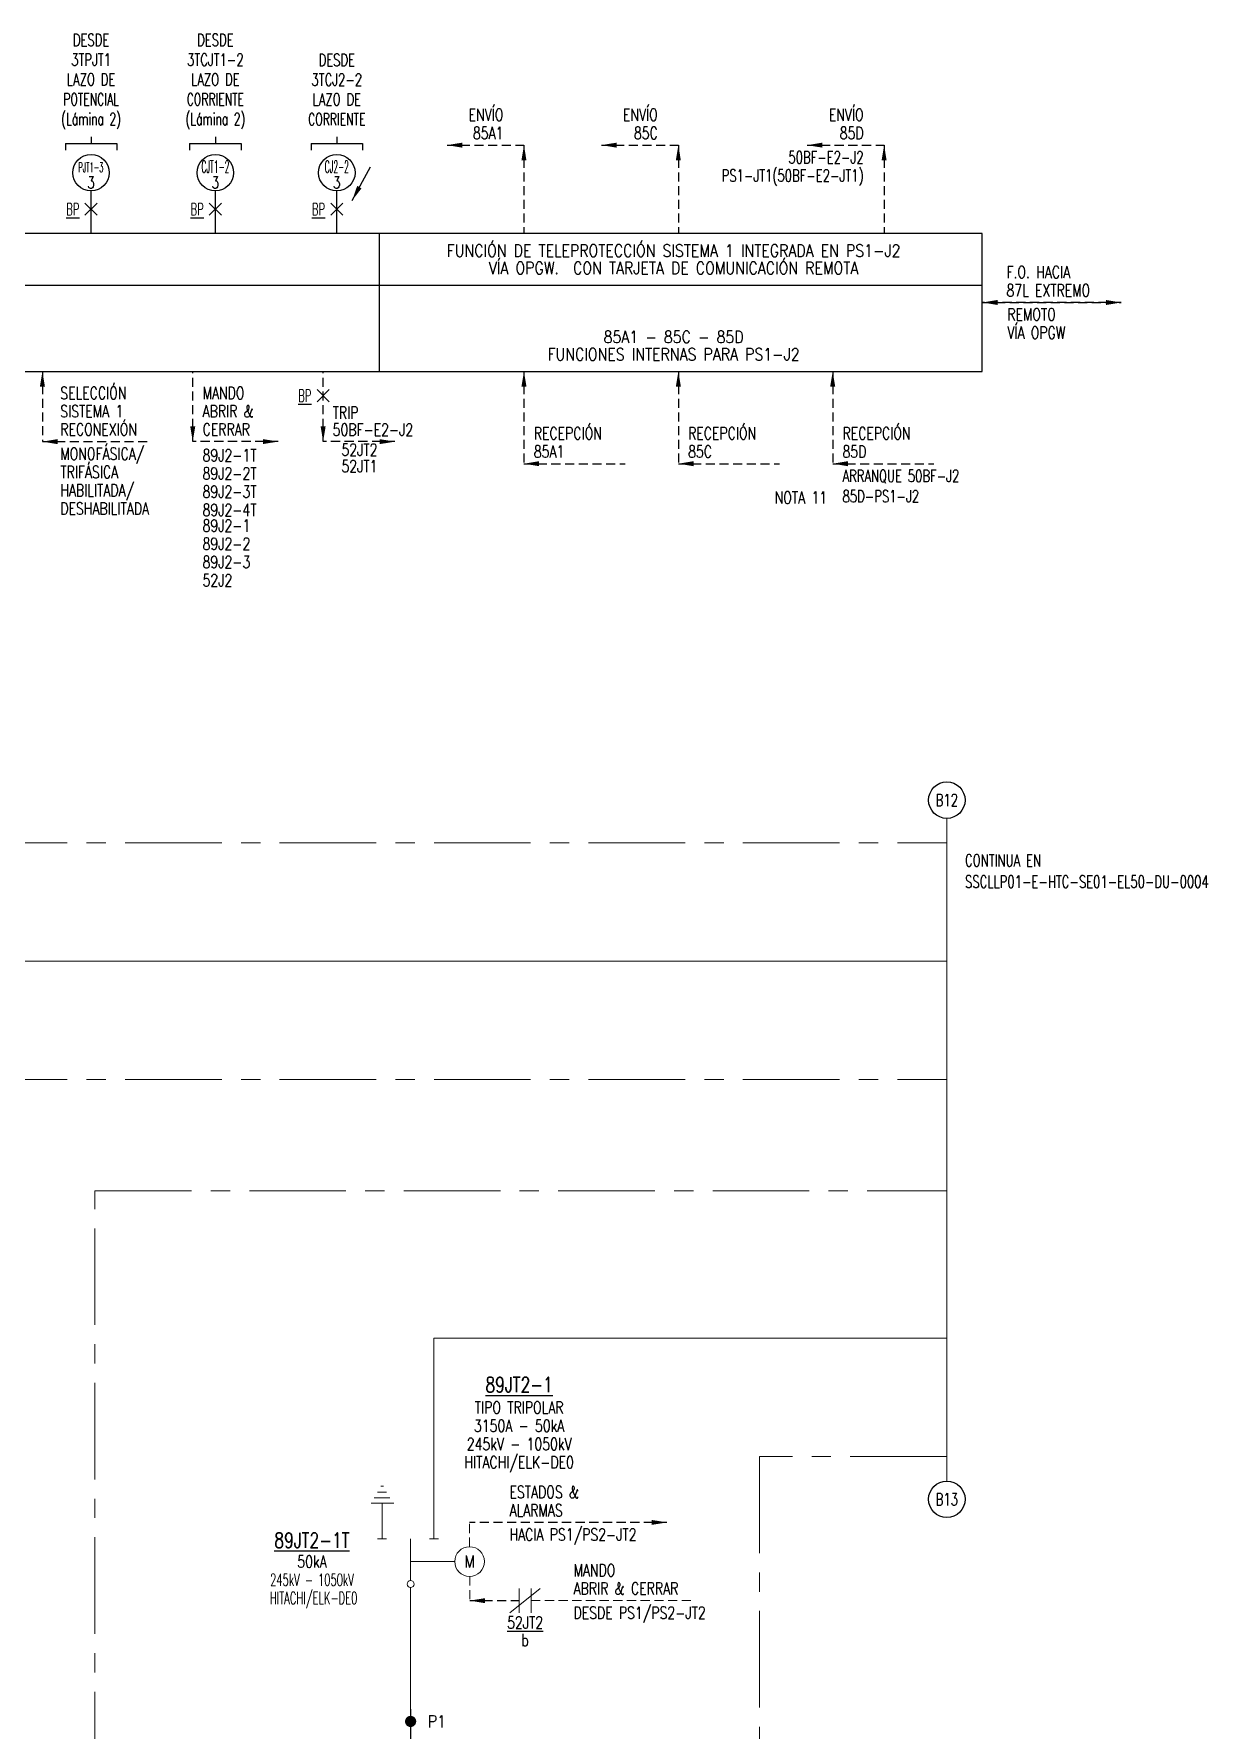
# Model space of a CAD drawing. Header units: millimetres. Extents: x 230619 to 232110, y 95653 to 96751.
# Drawn here: x 231558.4 to 231751.5, y 96455.5 to 96734.5 of the extents above; entities that cross this region are included whole.
import ezdxf
from ezdxf.enums import TextEntityAlignment as Align

# ---------------------------------------------------------------- set-up
doc = ezdxf.new("R2010")
doc.units = ezdxf.units.MM
doc.linetypes.add('CENTER', pattern=[50.8, 31.75, -6.35, 6.35, -6.35])
doc.linetypes.add('DASHED', pattern=[0.75, 0.5, -0.25])
for name, color, linetype in [('02TEXTOS', 2, 'Continuous'), ('2', 2, 'Continuous'), ('4', 4, 'Continuous')]:
    doc.layers.add(name, color=color, linetype=linetype)
for name, color, linetype, lineweight in [('BARRAS', 3, 'Continuous', 30), ('E-DIAG-1', 3, 'Continuous', 20), ('EL-Nivel-220kV', 30, 'Continuous', 20), ('EL-Simbolos', 6, 'Continuous', 20), ('Instalaciones 220 kV', 3, 'Continuous', 20), ('Símbolos', 6, 'Continuous', 20)]:
    doc.layers.add(name, color=color, linetype=linetype, lineweight=lineweight)
doc.styles.add('COLBUN2', font='romans.shx', dxfattribs={"width": 0.85})
doc.styles.add('ROMANS', font='romans', dxfattribs={"width": 0.85})
doc.styles.get("Standard").update_dxf_attribs({"font": 'arial.ttf'})
doc.styles.add('TRANSELEC', font='romans.shx', dxfattribs={"width": 0.85})
doc.dimstyles.new('ISO-25', dxfattribs={"dimtxt": 2.5, "dimasz": 2.5, "dimexe": 1.25, "dimexo": 0.625, "dimtad": 1, "dimtxsty": 'Standard', "dimcen": 2.5, "dimadec": 0, "dimazin": 0, "dimtfac": 1, "dimtmove": 0, "dimatfit": 3, "dimfxl": 1, "dimarcsym": 0})

# ---------------------------------------------------------------- blocks, each defined once
blk = doc.blocks.new('52TM')
at = {"layer": 'EL-Nivel-220kV', "linetype": 'ByBlock', "lineweight": -2, "ltscale": 10}
for p, q in [((-0.01, 85.02), (0, -1.1)), ((-0.01, -95.02), (0, -8.9))]:
    blk.add_line(p, q, dxfattribs=at)
at = {"layer": 'EL-Simbolos', "linetype": 'ByBlock', "lineweight": -2, "ltscale": 10}
blk.add_lwpolyline([(-3.9, -8.9), (-3.9, -1.1), (0, -1.1), (3.9, -1.1), (3.9, -8.9)], close=True, dxfattribs=at)
at = {"layer": 'Símbolos', "linetype": 'ByBlock', "lineweight": -2, "ltscale": 10}
for p, q in [((1.28, 76.72), (-2.02, 75.83)), ((-2.02, 75.83), (1.28, 74.95)), ((1.28, 74.95), (-2.02, 74.07)), ((-2.02, 74.07), (1.28, 73.18)), ((1.28, 62.03), (-2.02, 61.15)), ((-2.02, 61.15), (1.28, 60.27)), ((1.28, 60.27), (-2.02, 59.38)), ((-2.02, 59.38), (1.28, 58.5)), ((1.28, 47.35), (-2.02, 46.46)), ((-2.02, 46.46), (1.28, 45.58)), ((1.28, 45.58), (-2.02, 44.7)), ((-2.02, 44.7), (1.28, 43.82)), ((1.28, 32.66), (-2.02, 31.78)), ((-2.02, 31.78), (1.28, 30.9)), ((1.28, 30.9), (-2.02, 30.01)), ((-2.02, 30.01), (1.28, 29.13)), ((1.28, 17.98), (-2.02, 17.1)), ((-2.02, 17.1), (1.28, 16.21)), ((1.28, 16.21), (-2.02, 15.33)), ((-2.02, 15.33), (1.28, 14.45)), ((-2.01, -25.33), (1.29, -24.45)), ((1.29, -26.21), (-2.01, -25.33)), ((-2.01, -27.1), (1.29, -26.21)), ((1.29, -27.98), (-2.01, -27.1)), ((-2.01, -40.01), (1.29, -39.13)), ((1.29, -40.9), (-2.01, -40.01)), ((-2.01, -41.78), (1.29, -40.9)), ((1.29, -42.66), (-2.01, -41.78)), ((-2.01, -54.7), (1.29, -53.81)), ((1.29, -55.58), (-2.01, -54.7)), ((-2.01, -56.46), (1.29, -55.58)), ((1.29, -57.35), (-2.01, -56.46)), ((-2.02, -69.38), (1.28, -68.5)), ((1.28, -70.27), (-2.02, -69.38)), ((-2.02, -71.15), (1.28, -70.27)), ((1.28, -72.03), (-2.02, -71.15)), ((-2.02, -84.07), (1.28, -83.18)), ((1.28, -84.95), (-2.02, -84.07)), ((-2.02, -85.83), (1.28, -84.95)), ((1.28, -86.72), (-2.02, -85.83))]:
    blk.add_line(p, q, dxfattribs=at)
at = {"layer": 'Símbolos', "const_width": 0.94}
for points in [[(-0.46, 82.99, 1), (0.44, 82.99, 1)], [(-0.46, 6.17, 1), (0.44, 6.17, 1)], [(-0.46, -16.17, 1), (0.44, -16.17, 1)], [(-0.46, -92.95, 1), (0.44, -92.95, 1)]]:
    blk.add_lwpolyline(points, format="xyb", close=True, dxfattribs=at)
at = {"layer": '02TEXTOS', "style": 'ROMANS', "width": 0.85}
for s, p in [('P1', (4.31, 82.99)), ('P2', (4.32, 6.17)), ('P2', (4.32, -16.17)), ('P1', (4.31, -92.95))]:
    blk.add_text(s, height=2, dxfattribs=at).set_placement(p, align=Align.MIDDLE_CENTER)
blk = doc.blocks.new('*U36')
at = {"color": 0, "linetype": 'ByBlock', "ltscale": 5}
for points in [[(-3.42, 14.73), (-5.98, 14.73)], [(-3.95, 15.69), (-5.44, 15.69)], [(-4.48, 16.65), (-4.91, 16.65)], [(-4.7, 13.88), (-6.51, 13.88)], [(-4.7, 13.88), (-2.78, 13.88)], [(-4.7, 9.5), (-4.7, 13.88)], [(-4.7, 12.06), (-4.7, 9.5), (-4.7, 8.01)], [(-4.7, 8.01), (-4.7, 9.5)], [(-3.95, 8.01), (-5.44, 8.01)], [(0, 8.01), (0, 1.15)], [(4.59, 8.01), (3.1, 8.01)], [(0, 4.27), (7.26, 4.27)]]:
    blk.add_lwpolyline(points, dxfattribs=at)
for centre, radius in [((9.7, 4.27), 2.44), ((0, 0.57), 0.574)]:
    blk.add_circle(centre, radius, dxfattribs=at)
at = {"layer": '02TEXTOS', "lineweight": 60, "style": 'COLBUN2', "width": 0.85}
blk.add_text('M', height=1.95, dxfattribs=at).set_placement((9.7, 4.27), align=Align.MIDDLE_CENTER)
blk = doc.blocks.new('*U27')
at = {"color": 6}
for points in [[(-1, -1), (1, 1)], [(-1, 1), (1, -1)]]:
    blk.add_lwpolyline(points, dxfattribs=at)
at = {"layer": '02TEXTOS', "style": 'TRANSELEC', "width": 0.6}
blk.add_text('%%UBP', height=2, dxfattribs=at).set_placement((-3, 0), align=Align.MIDDLE_CENTER)
blk = doc.blocks.new('*U28')
at = {"color": 6}
for points in [[(-1, -1), (1, 1)], [(-1, 1), (1, -1)]]:
    blk.add_lwpolyline(points, dxfattribs=at)
at = {"layer": '02TEXTOS', "style": 'TRANSELEC', "width": 0.6}
blk.add_text('%%UBP', height=2, dxfattribs=at).set_placement((-3, 0), align=Align.MIDDLE_CENTER)
blk = doc.blocks.new('*U30')
at = {"color": 6}
for points in [[(-1, -1), (1, 1)], [(-1, 1), (1, -1)]]:
    blk.add_lwpolyline(points, dxfattribs=at)
at = {"layer": '02TEXTOS', "style": 'TRANSELEC', "width": 0.6}
blk.add_text('%%UBP', height=2, dxfattribs=at).set_placement((-3, 0), align=Align.MIDDLE_CENTER)
blk = doc.blocks.new('*U22')
at = {"color": 6}
for points in [[(-1, -1), (1, 1)], [(-1, 1), (1, -1)]]:
    blk.add_lwpolyline(points, dxfattribs=at)
at = {"layer": '02TEXTOS', "style": 'TRANSELEC', "width": 0.6}
blk.add_text('%%UBP', height=2, dxfattribs=at).set_placement((-3, 0), align=Align.MIDDLE_CENTER)

msp = doc.modelspace()

# ---------------------------------------------------------------- linework, layer by layer
at = {"layer": '02TEXTOS'}
for centre in [(231567.8, 96711.71), (231588.24, 96711.71), (231608.21, 96711.71), (231708.53, 96608.51), (231708.53, 96493.5)]:
    msp.add_circle(centre, 3, dxfattribs=at)
at = {"layer": '2'}
for p, q in [((231567.8, 96717.6), (231567.8, 96716.52)), ((231588.24, 96717.6), (231588.24, 96716.52)), ((231608.21, 96717.6), (231608.21, 96716.52)), ((231563.57, 96716.52), (231572.04, 96716.52)), ((231563.57, 96716.52), (231563.57, 96715.44)), ((231572.04, 96716.52), (231572.04, 96715.44)), ((231584.01, 96716.52), (231592.48, 96716.52)), ((231584.01, 96716.52), (231584.01, 96715.44)), ((231592.48, 96716.52), (231592.48, 96715.44)), ((231603.97, 96716.52), (231612.44, 96716.52)), ((231603.97, 96716.52), (231603.97, 96715.44)), ((231612.44, 96716.52), (231612.44, 96715.44))]:
    msp.add_line(p, q, dxfattribs=at)
at = {"layer": 'BARRAS'}
for points in [[(231567.8, 96701.71), (231567.8, 96708.71)], [(231588.24, 96701.71), (231588.24, 96708.71)], [(231608.21, 96701.71), (231608.21, 96708.71)]]:
    msp.add_lwpolyline(points, dxfattribs=at)
at = {"layer": 'E-DIAG-1', "linetype": 'Continuous', "ltscale": 3}
msp.add_line((231636.68, 96474.83), (231641.68, 96478.83), dxfattribs=at)
at = {"layer": 'E-DIAG-1', "linetype": 'DASHED', "ltscale": 3}
for points in [[(231630.01, 96485.7), (231630.01, 96489.7)], [(231630.08, 96480.83), (231630.08, 96476.83)], [(231640.18, 96476.83), (231667.02, 96476.83)]]:
    msp.add_lwpolyline(points, dxfattribs=at)
at = {"layer": 'E-DIAG-1', "linetype": 'Continuous', "ltscale": 3}
for points in [[(231638.18, 96478.83), (231638.18, 96474.83)], [(231640.18, 96478.83), (231640.18, 96474.83)]]:
    msp.add_lwpolyline(points, dxfattribs=at)
at = {"layer": 'EL-Nivel-220kV'}
for points in [[(231708.53, 96582.01), (231268.61, 96582.01)], [(231624.19, 96520), (231624.19, 96487)], [(231624.19, 96520), (231708.53, 96520)], [(231620.35, 96458.99), (231620.35, 96478.99)]]:
    msp.add_lwpolyline(points, dxfattribs=at)
at = {"layer": 'Instalaciones 220 kV', "linetype": 'CENTER', "ltscale": 0.5}
for points in [[(231251.61, 96651.96), (231251.61, 96544.27), (231382.75, 96544.27), (231382.75, 96242.78), (231568.43, 96242.78), (231568.43, 96544.27), (231708.53, 96544.27)], [(231268.61, 96601.48), (231708.53, 96601.48)], [(231268.61, 96562.53), (231708.53, 96562.53)], [(231708.53, 96500.53), (231677.75, 96500.53), (231677.75, 96193.68), (231541.61, 96193.68), (231541.61, 96085.99)]]:
    msp.add_lwpolyline(points, dxfattribs=at)
at = {"layer": 'Instalaciones 220 kV', "ltscale": 0.5}
msp.add_lwpolyline([(231708.53, 96605.51), (231708.53, 96496.5)], dxfattribs=at)
at = {"layer": 'Símbolos', "lineweight": -3}
for points in [[(231615.22, 96701.71), (231445.87, 96701.71), (231445.87, 96679.04), (231615.22, 96679.04), (231615.22, 96701.71)], [(231615.22, 96679.04), (231615.22, 96679.04), (231714.37, 96679.04), (231714.37, 96701.71), (231615.22, 96701.71)], [(231445.87, 96693.23), (231612.83, 96693.23)], [(231612.83, 96693.23), (231714.37, 96693.23)]]:
    msp.add_lwpolyline(points, dxfattribs=at)

# ---------------------------------------------------------------- block references
at = {"color": 6}
for name, p in [('*U30', (231567.8, 96705.71)), ('*U27', (231588.24, 96705.71)), ('*U28', (231608.21, 96705.71)), ('*U22', (231605.96, 96675.04))]:
    msp.add_blockref(name, p, dxfattribs=at)
at = {"layer": '4', "color": 6}
msp.add_blockref('52TM', (231620.36, 96373.97), dxfattribs=at)
at = {"layer": 'Símbolos'}
msp.add_blockref('*U36', (231620.35, 96478.99), dxfattribs=at)

# ---------------------------------------------------------------- texts
at = {"layer": '02TEXTOS'}
for s, height, style, width, p in [('DESDE', 2, 'TRANSELEC', 0.7, (231567.8, 96733.55)), ('DESDE', 2, 'TRANSELEC', 0.7, (231588.24, 96733.55)), ('3TPJT1', 2, 'TRANSELEC', 0.7, (231567.8, 96730.3)), ('3TCJT1-2', 2, 'TRANSELEC', 0.7, (231588.24, 96730.3)), ('DESDE', 2, 'TRANSELEC', 0.7, (231608.21, 96730.27)), ('LAZO DE', 2, 'TRANSELEC', 0.7, (231567.8, 96727.05)), ('LAZO DE', 2, 'TRANSELEC', 0.7, (231588.24, 96727.05)), ('3TCJ2-2', 2, 'TRANSELEC', 0.7, (231608.21, 96727.02)), ('POTENCIAL', 2, 'TRANSELEC', 0.65, (231567.8, 96723.8)), ('CORRIENTE', 2, 'TRANSELEC', 0.65, (231588.24, 96723.8)), ('LAZO DE', 2, 'TRANSELEC', 0.7, (231608.21, 96723.77)), ('(Lámina 2)', 2, 'TRANSELEC', 0.65, (231567.8, 96720.55)), ('(Lámina 2)', 2, 'TRANSELEC', 0.65, (231588.24, 96720.55)), ('CORRIENTE', 2, 'TRANSELEC', 0.65, (231608.21, 96720.52)), ('PJT1-3', 1.615, 'TRANSELEC', 0.45, (231567.77, 96712.61)), ('CJT1-2', 2, 'TRANSELEC', 0.45, (231588.24, 96712.71)), ('CJ2-2', 2, 'TRANSELEC', 0.45, (231608.21, 96712.71)), ('3', 2, 'TRANSELEC', 0.7, (231567.8, 96710.12)), ('3', 2, 'TRANSELEC', 0.7, (231588.24, 96710.12)), ('3', 2, 'TRANSELEC', 0.7, (231608.21, 96710.12)), ('FUNCIÓN DE TELEPROTECCIÓN SISTEMA 1 INTEGRADA EN PS1-J2', 2, 'ROMANS', 0.85, (231663.6, 96698.9)), ('VÍA OPGW.  CON TARJETA DE COMUNICACIÓN REMOTA', 2, 'ROMANS', 0.85, (231663.6, 96696.04)), ('85A1 - 85C - 85D', 2, 'ROMANS', 0.85, (231663.6, 96684.71)), ('FUNCIONES INTERNAS PARA PS1-J2', 2, 'ROMANS', 0.85, (231663.6, 96681.85)), ('B12', 2, 'TRANSELEC', 0.7, (231708.53, 96608.51)), ('B13', 2, 'TRANSELEC', 0.7, (231708.53, 96493.5)), ('%%U89JT2-1T', 2.5, 'COLBUN2', 0.75, (231604.12, 96486.76)), ('50kA', 2, 'COLBUN2', 0.75, (231604.13, 96483.26)), ('245kV - 1050kV', 2, 'TRANSELEC', 0.6, (231604.13, 96480.26)), ('%%U52JT2', 2, 'TRANSELEC', 0.75, (231639.18, 96473.23)), ('b', 2, 'TRANSELEC', 0.75, (231639.18, 96470.35))]:
    msp.add_text(s, height=height, dxfattribs=dict(at, style=style, width=width)).set_placement(p, align=Align.MIDDLE_CENTER)
at = {"layer": '02TEXTOS', "style": 'TRANSELEC'}
for s, width, p in [('ENVÍO', 0.75, (231635.61, 96721.25)), ('ENVÍO', 0.75, (231660.99, 96721.25)), ('ENVÍO', 0.75, (231694.84, 96721.25)), ('85A1', 0.75, (231635.61, 96718.25)), ('85C', 0.75, (231660.99, 96718.25)), ('85D', 0.75, (231694.84, 96718.25)), ('50BF-E2-J2', 0.7, (231694.84, 96714.25)), ('PS1-JT1(50BF-E2-JT1)', 0.7, (231694.84, 96711.25)), ('NOTA 11', 0.75, (231688.83, 96658.28))]:
    msp.add_text(s, height=2, dxfattribs=dict(at, width=width)).set_placement(p, align=Align.MIDDLE_RIGHT)
for s, width, p in [('F.O. HACIA', 0.75, (231718.34, 96695.37)), ('87L EXTREMO', 0.75, (231718.34, 96692.37)), ('REMOTO', 0.75, (231718.48, 96688.4)), ('VÍA OPGW', 0.75, (231718.48, 96685.4)), ('SELECCIÓN', 0.75, (231562.74, 96675.48)), ('MANDO', 0.75, (231586.14, 96675.49)), ('SISTEMA 1', 0.75, (231562.74, 96672.48)), ('ABRIR &', 0.75, (231586.14, 96672.49)), ('TRIP', 0.75, (231607.53, 96672.24)), ('RECONEXIÓN', 0.75, (231562.74, 96669.48)), ('CERRAR', 0.75, (231586.14, 96669.49)), ('50BF-E2-J2', 0.75, (231607.53, 96669.44)), ('RECEPCIÓN', 0.75, (231640.61, 96668.85)), ('RECEPCIÓN', 0.75, (231665.99, 96668.85)), ('RECEPCIÓN', 0.75, (231691.38, 96668.85)), ('MONOFÁSICA/', 0.75, (231562.74, 96665.48)), ('52JT2', 0.75, (231608.98, 96666.14)), ('89J2-1T', 0.75, (231586.14, 96665.24)), ('52JT1', 0.75, (231608.98, 96663.44)), ('85A1', 0.75, (231640.61, 96665.85)), ('85C', 0.75, (231665.99, 96665.85)), ('85D', 0.75, (231691.38, 96665.85)), ('TRIFÁSICA', 0.75, (231562.74, 96662.48)), ('89J2-2T', 0.75, (231586.14, 96662.24)), ('ARRANQUE 50BF-J2', 0.7, (231691.38, 96661.85)), ('HABILITADA/', 0.75, (231562.74, 96659.48)), ('89J2-3T', 0.75, (231586.14, 96659.24)), ('85D-PS1-J2', 0.7, (231691.38, 96658.51)), ('DESHABILITADA', 0.75, (231562.74, 96656.48)), ('89J2-4T', 0.75, (231586.14, 96656.24)), ('89J2-1', 0.75, (231586.14, 96653.67)), ('89J2-2', 0.75, (231586.14, 96650.67)), ('89J2-3', 0.75, (231586.14, 96647.67)), ('52J2', 0.75, (231586.14, 96644.67)), ('ESTADOS &', 0.75, (231636.61, 96494.7)), ('ALARMAS', 0.75, (231636.61, 96491.7)), ('HACIA PS1/PS2-JT2', 0.75, (231636.61, 96487.7)), ('MANDO', 0.75, (231647.14, 96481.83)), ('ABRIR & CERRAR', 0.75, (231647.14, 96478.83)), ('DESDE PS1/PS2-JT2', 0.75, (231647.14, 96474.83))]:
    msp.add_text(s, height=2, dxfattribs=dict(at, width=width)).set_placement(p, align=Align.MIDDLE_LEFT)
at = {"layer": '02TEXTOS', "style": 'TRANSELEC', "width": 0.7}
for s, p in [('CONTINUA EN', (231711.53, 96597.59)), ('SSCLLP01-E-HTC-SE01-EL50-DU-0004', (231711.53, 96594.09))]:
    msp.add_text(s, height=2, dxfattribs=at).set_placement(p)
at = {"layer": '02TEXTOS'}
for s, height, style, width, p in [('%%U89JT2-1', 2.5, 'COLBUN2', 0.75, (231638.19, 96511.1)), ('TIPO TRIPOLAR', 2, 'COLBUN2', 0.75, (231638.2, 96507.6)), ('3150A - 50kA', 2, 'COLBUN2', 0.75, (231638.2, 96504.6)), ('245kV - 1050kV', 2, 'COLBUN2', 0.75, (231638.2, 96501.6)), ('HITACHI/ELK-DE0', 2, 'COLBUN2', 0.75, (231638.2, 96498.6)), ('HITACHI/ELK-DE0', 2, 'TRANSELEC', 0.6, (231604.39, 96476.26))]:
    msp.add_text(s, height=height, dxfattribs=dict(at, style=style, width=width)).set_placement(p, align=Align.CENTER)

# ---------------------------------------------------------------- leaders
msp.add_leader([(231610.73, 96707.15), (231613.74, 96712.7)], dimstyle='ISO-25', override={"dimgap": 0.625, "dimtad": 0}, dxfattribs=at)
at = {"layer": 'E-DIAG-1', "linetype": 'DASHED', "ltscale": 3}
for points, override in [([(231626.35, 96716.25), (231638.99, 96716.25)], {"dimgap": 0.625, "dimtad": 0}), ([(231638.99, 96716.25), (231638.99, 96701.69)], {"dimgap": 0.625, "dimtad": 0}), ([(231651.73, 96716.25), (231664.38, 96716.25)], {"dimgap": 0.625, "dimtad": 0}), ([(231664.38, 96716.25), (231664.38, 96701.69)], {"dimgap": 0.625, "dimtad": 0}), ([(231685.58, 96716.25), (231698.22, 96716.25)], {"dimgap": 0.625, "dimtad": 0}), ([(231698.22, 96716.25), (231698.22, 96701.69)], {"dimgap": 0.625, "dimtad": 0}), ([(231737.2, 96690.37), (231714.37, 96690.37)], {"dimgap": 0.625, "dimtad": 0}), ([(231714.37, 96690.37), (231737.2, 96690.37)], {"dimgap": 0.625, "dimtad": 0}), ([(231559.8, 96679.04), (231559.8, 96667.48)], {"dimtad": 0}), ([(231584.52, 96667.49), (231584.52, 96679.04)], {"dimgap": 0.625, "dimtad": 0}), ([(231605.96, 96667.48), (231605.96, 96679.04)], {"dimgap": 0.625, "dimtad": 0}), ([(231638.99, 96679.04), (231638.99, 96663.85)], {"dimgap": 0.625, "dimtad": 0}), ([(231664.38, 96679.04), (231664.38, 96663.85)], {"dimgap": 0.625, "dimtad": 0}), ([(231689.76, 96679.04), (231689.76, 96663.85)], {"dimgap": 0.625, "dimtad": 0}), ([(231559.8, 96667.48), (231577.64, 96667.48)], {"dimtad": 0}), ([(231598.56, 96667.49), (231584.52, 96667.49)], {"dimgap": 0.625, "dimtad": 0}), ([(231617.75, 96667.48), (231605.96, 96667.48)], {"dimgap": 0.625, "dimtad": 0}), ([(231638.99, 96663.85), (231655.64, 96663.85)], {"dimgap": 0.625, "dimtad": 0}), ([(231664.38, 96663.85), (231681.02, 96663.85)], {"dimgap": 0.625, "dimtad": 0}), ([(231689.76, 96663.85), (231706.41, 96663.85)], {"dimgap": 0.625, "dimtad": 0}), ([(231662.48, 96489.7), (231630.01, 96489.7)], {"dimscale": 1, "dimgap": 0.625, "dimtad": 0}), ([(231630.08, 96476.83), (231638.18, 96476.83)], {"dimscale": 1, "dimtad": 0})]:
    msp.add_leader(points, dimstyle='ISO-25', override=override, dxfattribs=at)

doc.saveas('drawing.dxf')
